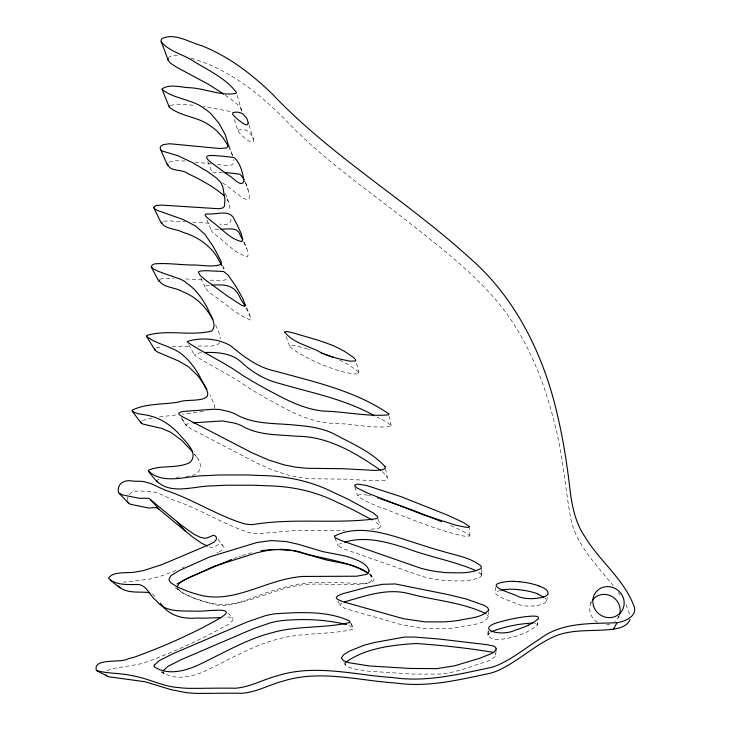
<?xml version="1.0" encoding="UTF-8"?>
<svg xmlns="http://www.w3.org/2000/svg" width="730" height="730" viewBox="0 0 730 730"><rect width="100%" height="100%" fill="white"/><g stroke="black" fill="none" stroke-linecap="round" stroke-linejoin="round"><path stroke-width="0.55" stroke-dasharray="3.65 2.74" d="M481.499 568.451L481.417 575.632L480.814 576.7C470.686 582.056 458.385 580.879 447.262 580.678A123.078 117.977 1 0 1 430.226 578.297A121.299 116.326 1 0 1 421.885 576.253L342.525 548.449L338.127 545.593L338.62 544.571L341.512 543.12M341.822 603.089L340.317 604.285L340.107 605.462L344.888 608.446L401.381 624.679L422.177 628.338L445.181 628.722A161.786 155.654 -3 0 0 459.097 627.316C468.249 623.967 490.624 626.167 488.68 611.32M488.188 630.683C485.642 644.417 507.113 638.358 514.011 636.87A89.954 87.865 21.7 0 0 526.814 632.016L536.568 626.066L538.612 619.195M385.586 468.724L387.411 478.944L385.623 480.094L382.438 480.705L373.121 480.769L346.257 479.172L311.217 478.752L300.258 477.612L289.098 475.403L273.64 470.494L257.38 463.34L190.941 428.793L186.296 425.499L186.907 424.157L191.388 423.017M495.597 587.176L495.214 593.253M127.412 499.95L127.896 497.094M488.014 634.963L488.297 631.468L487.996 635.146L489.821 632.591M345.655 662.356L345.08 663.871L345.591 665.231L349.433 667.521L355.984 669.301L368.102 671.171L412.715 674.109L440.701 674.036L449.279 672.841L461.433 669.875L489.392 660.513L494.922 656.854L495.697 655.129L496.108 649.992M231.054 219.164C231.337 225.497 223.754 224.758 219.538 224.046M241.657 111.133L236.985 94.517M537.253 624.971L537.645 623.256L537.189 625.172L536.733 623.876L534.46 623.201M546.533 601.1L548.221 594.366M590.652 603.464L591.437 601.575M214.474 408.179L214.757 405.205L209.975 394.994M618.073 617.89L619.058 616.093M219.949 342.698C214.209 348.128 204.802 345.144 197.611 346.212M129.073 494.566L132.239 492.075A13.259 12.1 -40.5 0 1 134.466 491.19L141.164 491.044A26.745 24.355 -37 0 0 143.226 491.226L149.778 491.372A32.759 30.012 -42.2 0 1 152.552 491.71L159.131 493.507L168.511 497.851A126.983 116.298 -26.5 0 0 173.995 500.278C200.54 508.983 224.137 525.125 250.855 533.037A44.247 41.719 -33.6 0 0 258.639 533.73L296.709 530.299L344.606 530.601M212.585 173.001L214.921 172.399L222.778 172.508M106.945 670.697L111.79 668.771L137.778 664.437A109.637 100.056 -46 0 0 144.303 662.767C171.395 652.939 198.058 641.113 223.216 627.079C230.571 624.78 239.969 615.043 224.904 617.48M219.128 551.907L221.564 550.411L223.125 548.339A3.34 3.139 -43.1 0 0 223.298 546.825A3.668 3.44 -43.2 0 0 222.823 545.483C218.781 541.523 213.78 549.772 208.899 546.542M169.123 162.133L174.269 160.691L185 161.02M159.943 279.216L165.017 278.221L173.521 278.303M216.773 553.002L218.033 552.437M182.473 567.63L184.316 566.808M157.698 479.856L159.03 479.281M176.021 570.413L162.68 575.532L152.99 578.342A68.547 62.707 -41.4 0 1 146.62 579.547L123.489 582.184M142.441 420.535L151.895 418.08M170.492 105.348L178.184 104.153L195.795 105.421M233.837 558.596L237.953 557.054M238.984 556.68L241.073 555.95M242.123 555.594L251.595 552.738M156.348 347.635L162.553 346.64M500.908 590.397C483.634 593.892 514.778 601.739 517.68 604.358A36.035 34.885 32.2 0 0 519.778 604.951A41.327 39.986 31 0 0 537.079 605.453M537.097 605.498C540.474 605.161 549.964 602.56 544.991 598.053M163.639 221.226L169.36 220.861L185.402 221.829M185.867 476.234C201.653 476.161 204.582 464.846 194.572 454.306M203.25 411.583L182.518 414.211M159.441 416.94L176.733 414.859M201.498 352.663L195.74 353.594L194.49 355.209C211.773 366.642 231.355 375.402 248.364 387.703A538.037 440.564 -0.2 0 0 281.762 406.71C297.521 415.224 314.457 422.478 332.579 423.309C351.997 423.5 371.606 428.629 390.906 426.548L391.125 425.581L387.685 422.624L377.2 417.095M176.359 477.265L179.233 477M209.318 285.311C200.549 284.892 209.063 292.757 212.165 294.491C224.703 303.05 236.429 314.393 250.408 320.014L250.865 318.7L250.399 316.875L246.266 306.709M370.886 529.223L378.277 528.474L380.385 527.106L378.87 524.532L373.888 521.01M218.58 229.293C212.275 228.882 208.205 229.95 215.596 234.804C225.871 242.214 235.033 253.985 247.579 256.668C249.97 251.43 244.276 245.545 243.72 240.453M172.125 346.285L189.7 346.248M210.076 280.229C215.751 279.773 222.531 281.871 227.623 278.833L227.678 277.345M177.5 55.188L172.344 55.48L169.168 57.068A3.769 3.103 -17.5 0 0 168.575 57.789M192.702 222.212L211.289 223.307M202.037 279.864L182.737 278.769M217.586 164.551C222.668 164.524 235.544 168.876 233.746 159.505M211.143 163.885L195.056 162.087M230.178 111.416L203.524 106.589M367.619 495.168C341.065 491.427 378.806 507.341 383.788 508.536C409.95 518.692 435.993 529.798 463.44 536.021C481.7 538.475 451.66 526.157 448.959 524.833M368.522 495.378L370.466 495.852M307.649 349.141C262.8 335.262 315.296 363.084 325.571 365.949A121.974 109.746 -9.5 0 0 335.088 369.49L336.904 370.064A144.065 128.863 -8.7 0 0 342.589 371.707L353.147 373.997L358.813 373.76L358.549 372.309L356.386 370.137L348.274 364.681A121.408 114.409 -28.5 0 0 343.273 361.916A114.875 108.204 -27.6 0 0 339.915 360.246M308.772 349.46L309.912 349.798M191.141 58.199C230.087 69.377 262.179 95.575 289.746 124.346C325.489 161.056 367.92 190.192 408.024 221.783C441.075 247.908 475.102 273.723 501.556 306.855C528.83 341.731 545.1 383.889 555.338 426.63C563.542 457.874 565.139 490.286 571.453 521.85C578.087 547.016 597.423 565.695 613.036 585.57M349.031 625.409L353.247 627.9L353.019 629.351C328.235 635.109 301.782 632.116 277.053 639.38A152.205 142.669 -79.2 0 0 266.614 642.464C246.731 649.381 228.353 659.792 209.464 668.954C195.284 676.263 175.903 681.683 161.713 671.874L164.533 673.991L161.038 671.773M225.278 95.174C230.981 99.8 238.4 103.487 241.849 110.221M478.369 571.991L481.143 574.483L481.417 575.632L481.161 573.05L481.417 575.213M152.397 593.846L156.183 597.925M222.559 182.956C233.217 188.988 259.232 217.011 245.663 183.102M369.435 574.355C381.361 581.609 366.642 584.155 360.219 583.343C342.607 583.179 324.959 581.29 307.357 582.969A122.33 116.955 -72.4 0 0 299.081 584.064L286.023 586.92A333.455 305.085 -88.5 0 0 274.945 590.004L269.188 591.811A282.099 261.021 -86.2 0 0 260.437 594.841C245.663 599.951 230.415 608.053 214.328 604.604C201.179 600.106 185.758 596.939 175.373 587.54M382.319 471.562L387.511 477.146M227.942 612.963L233.189 618.419M177.636 588.763L181.879 592.605L193.724 598.153A146.192 136.839 -31.3 0 0 207.165 602.414C238.874 610.791 268.348 589.922 299.072 585.387A83.85 80.601 -66.3 0 1 306.928 584.365C322.678 583.443 338.446 585.214 354.205 584.474C360.802 584.027 377.93 584.803 370.083 573.296M369.781 574.647L371.552 577.348M218.014 539.315L222.823 545.483M487.421 614.879L488.443 617.133M618.356 592.514L620.108 594.932M162.927 672.23L163.785 673.443M194.508 454.252L198.168 459.654M181.15 417.624L186.442 425.763M182.016 418.92L186.652 426.037M343.83 662.457L345.363 664.902L344.615 663.652L344.998 664.318M227.057 198.971L228.828 202.949L230.361 211.399M495.177 653.606L495.697 655.129M245.964 307.814L249.943 315.688M188.778 344.788L194.563 355.373M222.823 267.426L223.791 269.224M351.057 623.602L353.366 628.092M228.782 146.995L232.879 156.348M337.789 600.972L340.171 605.608M350.409 622.325L352.836 627.097M243.619 241.666L246.74 248.611M626.011 604.549L629.871 615.116M215.679 325.06L218.891 332.488L220.451 338.547M200.859 278.121L205.358 287.775M334.851 537.983L338.163 545.73M222.696 265.41L224.767 270.328M206.9 219.903L211.371 230.662M207.794 161.33L212.138 172.773M225.406 193.523L228.408 201.599M238.09 131.154L238.436 131.884A10.977 9.335 -15.5 0 0 238.865 132.504L242.771 136.337A86.04 72.443 -12.1 0 0 245.253 138.317C248.237 141.328 256.513 145.306 252.653 137.158A22.183 18.934 -16.7 0 0 251.458 134.931L248.702 131.811A11.288 9.627 -16.1 0 0 244.778 129.949A11.89 10.147 -16.1 0 0 241.685 129.575L238.582 130.068L238.09 131.154L234.102 118.853M286.196 336.658L289.509 345.91M229.183 145.544L232.806 156.147M245.371 181.998L248.136 190.192M354.844 486.965L357.737 496.026M248.966 124.903L253.383 139.302M378.341 519.313L380.394 526.595M358.95 373.139L356.286 362.034M391.18 425.718L389.364 416.383M469.874 536.002L469.673 527.89M619.149 615.755A15.595 14.773 40.8 0 1 614.751 621.613M610.024 624.04A15.595 14.773 40.8 0 1 605.754 624.661M597.359 622.243A15.595 14.773 40.8 0 1 591.181 602.25M179.27 590.132L177.645 588.708L179.27 590.132"/><path stroke-width="1.09" d="M154.705 348.757L155.107 350.236L157.571 352.033L178.85 361.104L188.696 366.871L198.432 376.37L205.449 386.763M140.844 421.794L141.063 422.989L142.879 424.057L161.732 428.419L170.473 432.16L181.478 440.108L192.547 451.697M167.69 163.794C168.977 171.97 182.226 168.867 187.665 173.494C200.75 179.653 213.717 186.679 224.694 196.178M156.977 480.495L156.804 481.189C171.705 495.643 195.594 485.35 213.945 485.861A408.298 369.809 -76.1 0 1 226.574 485.222L251.138 485.204A913.44 746.836 -85.5 0 1 266.779 485.797C291.151 486.143 315.378 491.263 337.205 502.313A886.758 719.652 -77.6 0 1 353.21 509.896L372.181 519.97M630.017 619.524C626.377 628.712 613.091 629.296 604.851 629.981C587.221 631.094 568.533 629.488 552.181 637.482C532.599 646.725 516.776 662.384 496.884 671.034A57.104 56.146 50.7 0 1 490.122 673.27C459.024 679.831 427.725 687.687 395.642 683.015A426.521 385.522 -5.1 0 1 378.469 681.428C347.298 677.723 314.803 671.408 284.025 680.825C269.79 684.411 256.632 692.286 241.803 693.299C226.537 692.989 211.271 693.5 196.005 693.381A128.48 120.359 -45.9 0 1 185.712 692.524L171.075 689.658L145.042 681.747L108.615 676.746L96.46 670.523C92.208 657.392 121.919 663.47 128.334 658.652A112.593 102.41 -45.3 0 0 135.032 656.927C163.976 646.333 192.547 633.85 219.31 618.538C241.849 605.234 203.086 612.078 196.99 611.138A197.721 181.496 -30.2 0 1 188.814 611.046C177.135 610.973 164.095 611.11 156.284 600.68C149.331 595.671 146.52 583.571 136.227 584.529C126.974 584.538 115.413 585.277 108.533 578.224C113.634 570.239 129.128 574.072 137.642 571.599A70.372 64.149 -40.8 0 0 144.184 570.358L162.261 564.518L209.729 544.37L213.954 542.226L216.253 539.589A3.431 3.212 -42.2 0 0 216.436 538.037A3.769 3.522 -42.2 0 0 215.952 536.669L214.538 535.482L213.069 535.391L207.147 537.928L204.263 538.238L200.084 537.234L193.961 534.205L181.469 525.317L148.756 498.289L139.311 498.28L122.895 495.013L119.127 493.27A3.997 3.623 -39.8 0 1 118.424 492.148C117.493 488.279 119.3 483.616 123.142 482.046A13.614 12.373 -39.9 0 1 125.423 481.134L128.453 480.641L132.842 481.052A26.846 24.345 -36.5 0 0 134.411 481.18L141.127 481.316A33.635 30.697 -41.5 0 1 143.974 481.663L150.718 483.497L160.326 487.941A130.241 118.771 -26.1 0 0 165.947 490.414C193.14 499.356 217.367 515.8 244.751 523.903A45.424 42.687 -32.8 0 0 252.744 524.614C293.898 517.606 335.946 524.441 377.054 518.583L377.748 517.762L377.501 516.63L373.705 513.217L349.862 500.15A920.001 742.693 -77.3 0 0 333.446 492.394C311.035 481.097 286.187 475.878 261.185 475.54A948.717 771.893 -85.3 0 0 245.134 474.947L219.931 474.984A420.726 380.503 -75.6 0 0 206.973 475.641C188.157 475.111 163.666 485.687 148.363 470.896L148.546 470.184C161.33 464.636 176.943 468.961 189.763 462.601C199.819 453.211 184.398 440.728 178.421 433.246C170.847 425.581 161.814 418.892 151.21 416.255C145.106 413.919 137.112 415.133 132.057 410.798L132.157 410.178C146.557 403.07 164.15 404.803 179.799 401.838C185.803 398.553 213.324 403.59 206.763 390.267C200.887 378.003 194.554 365.42 184.188 356.295C173.685 346.075 157.452 345.18 146.511 336.274L146.566 335.572C167.188 329.048 190.649 336.439 211.755 330.991C217.732 324.668 210.112 315.114 207.712 308.589C202.374 298.606 195.713 288.806 185.913 282.747C184.453 277.692 139.539 269.361 154.614 263.849C166.741 262.882 178.905 264.698 191.023 265.008C200.942 264.588 212.12 267.928 221.427 264.16L221.154 261.65L216.545 252.525M177.162 586.929L179.16 583.443L183.969 580.186L214.082 566.279L257.261 552.637L270.93 549.79L282.3 549.316L294.007 550.794L327.049 560.147L345.993 563.879A80.72 78.229 -63.1 0 1 355.227 566.453L363.376 569.92L367.783 572.758M159.067 279.946C161.741 287.739 176.332 287.301 182.801 291.836C196.096 296.681 206.316 307.312 212.822 319.64M613.227 629.607L617.042 622.726C626.03 621.23 639.179 615.399 633.147 604.093C622.717 578.051 599.029 560.403 584.839 536.605C574.464 521.393 571.38 502.897 569.446 484.976C566.608 461.406 562.866 437.918 557.382 414.813C543.841 355.592 516.092 298.123 469.554 257.863C406.446 200.303 331.602 156.576 272.637 94.334C251.859 74.15 228.399 56.073 201.179 45.543C188.979 42.194 174.78 32.649 162.142 38.489A3.86 3.157 -17.4 0 0 161.02 40.871L168.201 60.262L170.108 62.917L176.76 67.288L208.369 84.269L223.617 94.015M169.689 105.905L169.314 107.246C181.022 116.727 198.514 116.645 210.714 126.144A61.484 52.414 -20.2 0 1 217.166 131.281L223.015 137.824L228.271 146.018M163.009 670.888L168 666.308L181.551 659.519L253.401 628.703L270.766 622.736A95.165 90.301 -70.8 0 1 281.032 620.692C302.84 618.529 325.279 619.387 346.613 624.579M161.704 222.13C162.945 228.91 177.582 229.01 183.011 232.35C198.46 236.903 212.476 246.795 219.557 261.586A323.627 276.259 -38.7 0 1 221.792 265.537M345.655 662.356C365.219 648.13 392.621 644.9 416.346 643.504C442.124 645.347 467.994 648.067 493.416 652.383M177.089 583.991L187.637 578.041L231.811 559.381M490.907 631.888C504.156 626.668 518.619 623.73 532.845 623.055M528.192 625.245C559.408 609.13 509.786 618.757 502.87 621.175C471.169 628.475 500.598 637.509 515.015 630.218A92.372 90.082 19.3 0 0 528.192 625.236M344.587 601.848C365.128 596.036 386.854 588.006 408.362 593.49C434.149 600.507 461.762 601.967 486.043 613.775M344.514 542.198C365.401 535.765 387.274 542.016 407.285 548.577C429.861 557.118 453.996 561.032 476.124 570.714M502.395 582.348C482.849 585.88 515.353 593.964 518.784 596.857A37.002 35.788 30.2 0 0 520.937 597.468A42.44 41.017 29 0 0 538.731 597.97C551.789 596.711 550.301 589.429 539.023 586.154M193.112 422.834L222.367 420.918L235.033 423.208A68.958 64.076 -36.1 0 1 241.247 425.526C257.945 435.591 277.902 434.505 296.599 436.248C328.062 436.193 355.756 453.056 380.759 470.394M617.042 622.726C590.752 623.785 561.908 621.978 539.771 638.987C525.737 647.848 512.761 658.679 497.413 665.295A58.619 57.67 47.3 0 1 490.469 667.594C458.486 674.337 426.302 682.413 393.306 677.623A437.279 393.379 -5.2 0 1 375.649 675.998C343.602 672.211 310.195 665.742 278.568 675.414C263.922 679.101 250.39 687.186 235.142 688.235C219.456 687.925 203.761 688.454 188.075 688.335A131.947 123.27 -45 0 1 177.509 687.459C161.978 686.218 148.144 678.316 132.896 675.843C120.961 672.896 108.204 673.863 96.46 670.523M220.861 617.662L204.51 618.146A192.702 177.6 -30.7 0 1 196.553 618.045C182.527 619.286 168.502 615.445 160.262 603.135M220.907 229.229C227.787 229.366 237.807 226.3 240.316 235.489A174.561 152.159 -29.6 0 1 242.762 239.978M211.946 285.202C225.314 284.271 234.777 284.645 240.571 298.835A273.513 238.783 -38.7 0 1 243.875 304.2L244.942 306.016M204.391 352.508C217.531 352.088 232.158 353.074 242.077 362.828C252.735 372.692 265.574 380.029 279.718 383.524C311.82 392.913 345.053 399.219 374.545 415.835M513.272 581.308L519.76 581.737M224.064 172.563L224.712 172.59A89.79 78.995 -20.8 0 1 229.311 172.928L239.239 174.142A5.019 4.334 -17.2 0 1 240.499 174.716L244.085 179.534M518.638 589.612L512.323 589.192A46.839 45.497 50.9 0 0 501.738 590.168M149.696 592.669C139.321 591.227 126.299 594.202 118.278 585.998M377.583 497.887L378.97 498.316M321.41 353.21L322.824 353.658M380.421 498.773L412.386 509.942L441.613 521.667M324.266 354.114L333.4 357.39M537.371 593.928L543.686 597.085M207.366 546.031L201.389 543.065L192.784 537.161L157.598 508.144L155.709 507.605L148.619 508.034L130.351 504.257L128.361 503.034L119.127 493.27M367.783 573.187C347.106 560.147 321.62 559.408 298.871 551.561A118.753 113.059 -62.4 0 0 290.339 550.247L275.986 549.489L264.032 550.283A96.406 91.944 -58.8 0 0 260.966 550.73M110.358 580.259L120.058 587.979M106.79 675.998L106.051 674.912M150.48 499.521L158.939 509.166M177.381 521.977L185.21 531.121M148.637 471.644L157.069 481.919M132.386 411.401L141.063 422.989M146.976 337.077L155.107 350.236M205.942 387.612L206.928 389.327M151.137 266.87L158.985 281.424M161.138 41.738C169.178 51.62 183.403 54.321 193.76 61.356C208.497 70.5 225.862 78.283 236.338 92.427L236.137 93.358C221.217 96.269 205.55 88.622 190.366 87.746C181.387 87.6 170.063 83.521 162.151 88.786L162.16 89.489C174.132 99.125 191.981 99.006 204.455 108.66A62.944 53.317 -20 0 1 211.043 113.88L218.872 123.124L225.324 134.785L228.18 144.549L228.025 146.073L226.592 147.953L219.657 148.5L169.67 143.746L163.146 144.659L160.892 146.137L160.153 147.935L160.737 149.705L162.462 151.092L178.074 155.773L192.401 162.589L207.311 171.413L216.901 178.366L221.026 182.765L222.832 186.825L224.94 199.536L224.448 206.28L222.805 207.995L218.717 208.734L161.905 205.13L156.056 205.504L153.683 207.201L154.605 208.807L157.607 210.495L183.276 219.584L195.622 226.054L204.911 234.312L213.206 246.576A332.068 281.908 -38.3 0 1 216.545 252.525M153.72 207.603L161.357 223.28M160.29 148.847L167.644 165.591M162.16 89.489L169.314 107.246M127.449 501.017L127.677 501.939A3.887 3.54 -40.4 0 0 128.361 503.034M168.201 60.262L168.082 59.404A3.769 3.103 -17.5 0 1 168.21 58.583M592.258 600.443A15.595 14.773 40.8 0 1 611.485 596.237A15.595 14.773 40.8 0 1 619.505 614.751M518.629 589.721A76.175 73.63 57.3 0 1 537.435 593.727M502.395 582.321A48.098 46.738 49 0 1 513.272 581.326M519.76 581.846A78.247 75.683 56 0 1 539.087 585.953M245.171 304.802L244.696 306.144L242.159 305.651L227.532 296.088L204.628 279.389L199.81 274.982L198.368 272.107L200.166 271.085L205.367 270.666L223.636 271.505L228.052 275.064L234.668 284.545A280.667 243.82 -38.3 0 1 238.035 290.011L242.898 298.835L245.171 304.802M369.079 570.924L368.422 573.123L366.734 574.318L356.751 576.216L302.238 576.463A86.131 82.773 -64.7 0 0 294.172 577.512C262.608 582.212 232.332 603.573 199.746 595.005A150.033 139.932 -30.7 0 1 185.958 590.643L177.326 586.929L171.121 582.987L169.46 581.034L168.977 579.155L171.039 575.578L179.106 570.632L209.893 556.835L256.841 542.545L271.122 540.574L286.005 541.523L298.032 544.215L322.934 551.634L342.388 555.448A82.901 80.309 -61.1 0 1 351.869 558.076C358.311 560.695 367.08 563.377 369.079 570.924M242.652 239.175L241.922 241.539C230.178 239.394 221.555 228.362 211.965 221.601C210.714 219.958 200.823 214.255 207.338 213.89C216.335 215.14 230.333 208.369 234.522 219.949A178.923 155.116 -29.3 0 1 237.013 224.53L241.073 233.326L242.652 239.175M248.264 123.233C247.078 127.714 241.274 121.709 239.075 120.468A90.228 75.427 -12 0 1 237.223 118.99L233.235 115.094A10.85 9.171 -15.4 0 1 232.688 114.263L232.77 112.73L235.571 112.128A11.872 10.065 -16 0 1 243.327 114.364L246.12 117.548A22.703 19.263 -16.6 0 1 247.333 119.82L248.264 123.233M385.102 466.616L385.002 468.45L383.159 469.627L375.512 470.448L342.753 468.706L306.801 468.295L295.55 467.145L284.098 464.891L268.248 459.882L251.576 452.573L181.971 416.474L179.115 414.476L178.686 413.426L180.146 412.195L183.978 411.382L213.735 409.22L219.94 409.548L228.727 411.556A70.773 65.536 -35.4 0 1 235.106 413.919C253.538 424.933 275.63 422.907 296.143 425.216C308.963 426.347 322.058 427.926 333.71 433.812C351.477 443.365 371.296 451.569 385.102 466.616M154.231 665.258L154.149 666.627C168 676.473 187.884 670.405 201.964 663.26C221.391 653.87 240.289 643.148 260.738 636.058A156.567 146.73 -78.5 0 1 271.46 632.892C296.873 625.409 324.084 628.548 349.542 622.571L349.779 621.084C327.168 610.499 300.085 612.306 275.584 613.72A97.811 92.774 -69.6 0 0 265.036 615.81L247.187 621.942L173.311 653.587L159.368 660.55L154.231 665.258M243.984 181.332C241.292 187.984 233.281 177.7 229.339 175.757C224.539 172.298 219.648 168.958 214.967 165.336C202.173 156.339 204.774 154.468 218.681 155.91A90.091 78.785 -20.5 0 1 222.714 156.183L233.545 157.47A5.137 4.407 -17.1 0 1 234.832 158.054C240.645 164.122 242.834 173.202 243.984 181.332M284.7 332.022C293.113 343.374 309.748 345.956 321.665 352.982A125.003 111.9 -9.5 0 0 331.42 356.578L333.281 357.171A147.624 131.364 -8.7 0 0 339.112 358.841L349.935 361.177L355.747 360.921L355.474 359.443L353.256 357.226L344.943 351.659A124.602 117.01 -27.8 0 0 339.824 348.84A117.886 110.641 -27 0 0 331.347 344.898L318.873 340.417L292.347 332.697L286.744 331.457L284.7 332.022M469.627 526.677L468.596 527.398L466.397 527.343L455.949 525.244L421.575 514.203L368.139 493.298L356.678 487.832L354.543 485.45L355.848 484.455L358.33 484.182L366.57 485.514L400.971 496.628L448.174 515.398L463.696 522.634L469.627 526.677M334.413 536.185L335.234 537.837L340.545 540.291L420.334 568.095A124.52 119.036 0.4 0 0 428.911 570.185A126.354 120.715 0.4 0 0 446.413 572.612C457.838 572.813 470.476 574.017 480.887 568.515L481.225 566.243C470.476 557.255 455.566 555.402 442.499 551.269C427.689 547.235 413.198 542.153 398.543 537.581C378.24 531.321 354.159 525.828 334.413 536.185M388.853 413.855L388.615 414.85C367.29 416.766 345.628 411.674 324.175 411.136C307.23 409.712 291.544 402.486 276.688 394.656A550.639 447.764 -0.4 0 1 242.47 375.257C225.059 362.71 205.011 353.776 187.318 342.115L187.281 341.485C200.65 337.16 217.713 338.501 230.315 345.491C243.51 356.45 257.416 367.309 274.635 370.959C313.818 381.799 354.862 390.559 388.853 413.855M496.19 648.97L494.484 651.671L491.628 653.551L479.601 658.305L454.626 665.806L436.741 668.625L410.862 668.479L369.152 665.942L348.913 662.712L343.41 660.641L341.339 657.995L343.538 654.773L349.022 651.306L364.042 645.22L374.098 642.592L404.447 637.08L414.613 637.071L439.396 639.069L486.81 644.654L493.845 646.15L495.661 647.4L496.19 648.97M488.735 609.979C481.7 618.237 468.514 617.954 458.568 620.436A166.093 159.286 -3.4 0 1 444.26 621.887L425.179 621.887L403.343 618.693L343.054 601.775L337.36 599.284L336.238 597.478L338.063 595.644L342.753 593.718L367.719 587.066L382.374 584.319L395.268 583.964L447.928 594.548L466.205 599.011L484.355 605.407L487.677 607.67L488.735 609.979M593.636 606.311A16.033 15.166 39.6 0 0 620.281 612.99A16.033 15.166 39.6 0 0 611.558 587.093A16.033 15.166 39.6 0 0 593.636 606.311"/></g></svg>
